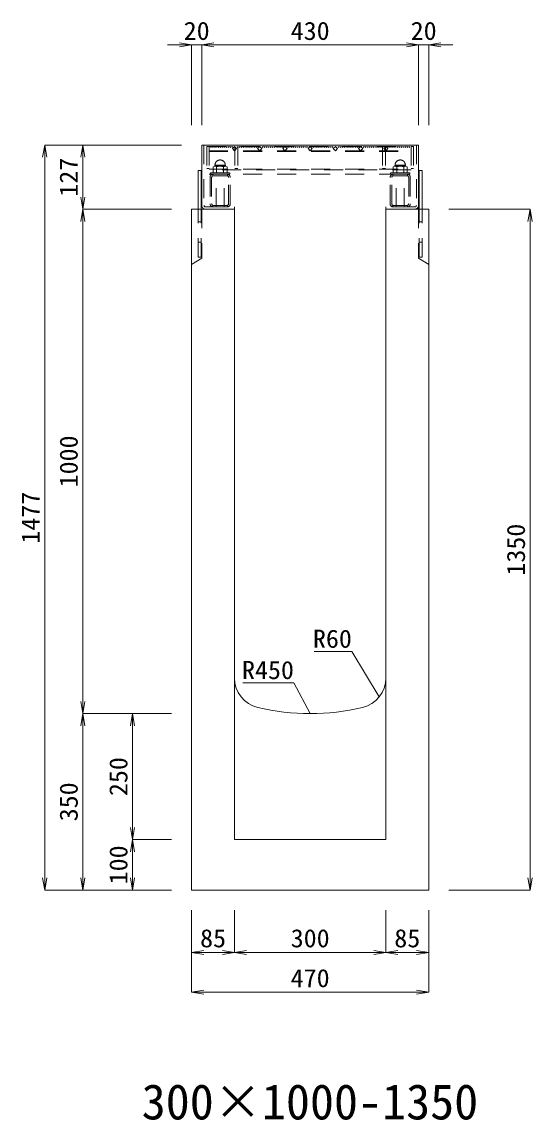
# Model space of a CAD drawing. Units: millimetres at full size; some dimension numbers follow another scale. Extents: x -734 to 58102, y 49499 to 87169.
# Drawn here: x 22332 to 23344, y 58588 to 60765 of the extents above; entities that cross this region are included whole.
import ezdxf
from ezdxf.enums import TextEntityAlignment as Align

# ---------------------------------------------------------------- set-up
doc = ezdxf.new("R2010")
doc.units = ezdxf.units.MM
doc.header["$LTSCALE"] = 50
doc.linetypes.add('USER1', pattern=[1.35, 0.75, -0.6])
doc.layers.add('0_2', color=7, linetype='Continuous')
for name, color, linetype, lineweight in [('寸法線', 7, 'Continuous', 13), ('引出線', 4, 'Continuous', 13), ('本体', 2, 'Continuous', 20), ('ｸﾞﾚｰﾁﾝｸﾞ', 7, 'USER1', 9)]:
    doc.layers.add(name, color=color, linetype=linetype, lineweight=lineweight)
doc.styles.add('ＭＳ 明朝', font='')
doc.styles.get('ＭＳ 明朝').set_extended_font_data('MS Mincho')

# ---------------------------------------------------------------- blocks, each defined once
blk = doc.blocks.new('open_arrow')
at = {"color": 0, "linetype": 'Continuous', "lineweight": -2}
blk.add_lwpolyline([(7.5, 1.25), (0, 0), (7.5, -1.25)], dxfattribs=at)

msp = doc.modelspace()

# ---------------------------------------------------------------- linework, layer by layer
at = {"layer": '寸法線'}
for p, q in [((22736.83, 60719.38), (22620.83, 60719.38)), ((22668.83, 60560.66), (22668.83, 60719.38)), ((22688.83, 60719.38), (23118.83, 60719.38)), ((22688.83, 60560.66), (22688.83, 60719.38)), ((22688.83, 60560.66), (22688.83, 60719.38)), ((23070.83, 60719.38), (23186.83, 60719.38)), ((23118.83, 60560.66), (23118.83, 60719.38)), ((23118.83, 60560.66), (23118.83, 60719.38)), ((23138.83, 60560.66), (23138.83, 60719.38)), ((22377.47, 59043.64), (22377.47, 60520.64)), ((22648.81, 60520.64), (22377.47, 60520.64)), ((22453.02, 60520.64), (22453.02, 60393.64)), ((22648.81, 60520.64), (22453.02, 60520.64)), ((22628.81, 60393.64), (22453.02, 60393.64)), ((22453.02, 60393.64), (22453.02, 59393.64)), ((22628.81, 60393.64), (22453.02, 60393.64)), ((23178.85, 60393.64), (23339.64, 60393.64)), ((23339.64, 60393.64), (23339.64, 59043.64)), ((22453.02, 59393.64), (22453.02, 59043.64)), ((22628.81, 59393.64), (22453.02, 59393.64)), ((22628.81, 59393.64), (22453.02, 59393.64)), ((22551.62, 59143.64), (22551.62, 59393.64)), ((22628.81, 59393.64), (22551.62, 59393.64)), ((22628.81, 59143.64), (22551.62, 59143.64)), ((22551.62, 59043.64), (22551.62, 59143.64)), ((22628.81, 59143.64), (22551.62, 59143.64)), ((22628.81, 59043.64), (22377.47, 59043.64)), ((22628.81, 59043.64), (22453.02, 59043.64)), ((22628.81, 59043.64), (22551.62, 59043.64)), ((23178.85, 59043.64), (23339.64, 59043.64)), ((22668.83, 59003.62), (22668.83, 58841.04)), ((22668.83, 59003.62), (22668.83, 58920.1)), ((22753.83, 59003.62), (22753.83, 58920.1)), ((22753.83, 59003.62), (22753.83, 58920.1)), ((23053.83, 59003.62), (23053.83, 58920.1)), ((23053.83, 59003.62), (23053.83, 58920.1)), ((23138.83, 59003.62), (23138.83, 58841.04)), ((23138.83, 59003.62), (23138.83, 58920.1)), ((22668.83, 58920.1), (22753.83, 58920.1)), ((22753.83, 58920.1), (23053.83, 58920.1)), ((23053.83, 58920.1), (23138.83, 58920.1)), ((22668.83, 58841.04), (23138.83, 58841.04))]:
    msp.add_line(p, q, dxfattribs=at)
at = {"layer": '引出線'}
for points in [[(23040.9, 59426.95), (22986.49, 59516.85), (22911.82, 59516.85)], [(22903.83, 59393.64), (22871.61, 59454.78), (22770.6, 59454.78)]]:
    msp.add_lwpolyline(points, dxfattribs=at)
at = {"layer": '本体'}
for p, q in [((22668.83, 60393.64), (22668.83, 59043.64)), ((22668.83, 60393.64), (22753.83, 60393.64)), ((22753.83, 59464.16), (22753.83, 60393.64)), ((23053.83, 59464.16), (23053.83, 60393.64)), ((23053.83, 60393.64), (23138.83, 60393.64)), ((23138.83, 59043.64), (23138.83, 60393.64)), ((22753.83, 59464.16), (22753.83, 59143.64)), ((23053.83, 59464.16), (23053.83, 59143.64)), ((22753.83, 59143.64), (23053.83, 59143.64)), ((22668.83, 59043.64), (23138.83, 59043.64))]:
    msp.add_line(p, q, dxfattribs=at)
at = {"layer": '本体', "linetype": 'USER1', "lineweight": 9}
for p, q in [((22688.84, 60393.64), (22688.84, 60296.64)), ((23118.84, 60393.64), (23118.84, 60296.64)), ((22668.84, 60284.13), (22688.84, 60296.64)), ((23138.84, 60284.13), (23118.84, 60296.64))]:
    msp.add_line(p, q, dxfattribs=at)
at = {"layer": '本体'}
for centre, radius, start, end in [((22813.83, 59464.16), 60, 180, 256.65785), ((22993.83, 59464.16), 60, 283.34237, 0), ((22903.83, 59843.64), 450, 256.65777, 283.34225)]:
    msp.add_arc(centre, radius, start, end, dxfattribs=at)
at = {"layer": 'ｸﾞﾚｰﾁﾝｸﾞ', "linetype": 'Continuous'}
for p, q in [((22688.83, 60520.64), (23118.83, 60520.64)), ((22688.83, 60401.27), (22688.83, 60520.64)), ((23118.83, 60393.64), (23118.83, 60520.64)), ((22687.83, 60470.63), (22681.83, 60470.63)), ((22681.83, 60393.64), (22681.83, 60470.63)), ((22687.83, 60393.64), (22687.83, 60470.63)), ((23119.83, 60470.63), (23125.83, 60470.63)), ((23119.83, 60393.64), (23119.83, 60470.63)), ((23125.83, 60393.64), (23125.83, 60470.63))]:
    msp.add_line(p, q, dxfattribs=at)
at = {"layer": 'ｸﾞﾚｰﾁﾝｸﾞ'}
for p, q in [((22693.33, 60520.64), (22693.33, 60401.14)), ((22698.83, 60518.14), (22698.83, 60474.14)), ((22703.33, 60518.14), (22703.33, 60474.14)), ((22703.33, 60518.14), (22703.33, 60463.14)), ((22703.33, 60509.64), (23104.33, 60509.64)), ((22706.53, 60518.14), (22707.43, 60516.04)), ((22707.43, 60516.04), (22708.33, 60518.14)), ((22710.33, 60518.14), (22711.23, 60516.04)), ((22711.23, 60516.04), (22712.13, 60518.14)), ((22714.13, 60518.14), (22715.03, 60516.04)), ((22715.03, 60516.04), (22715.93, 60518.14)), ((22717.93, 60518.14), (22718.83, 60516.04)), ((22718.83, 60516.04), (22719.73, 60518.14)), ((22721.73, 60518.14), (22722.63, 60516.04)), ((22722.63, 60516.04), (22723.53, 60518.14)), ((22725.53, 60518.14), (22726.43, 60516.04)), ((22726.43, 60516.04), (22727.33, 60518.14)), ((22729.33, 60518.14), (22730.23, 60516.04)), ((22730.23, 60516.04), (22731.13, 60518.14)), ((22733.13, 60518.14), (22734.03, 60516.04)), ((22734.03, 60516.04), (22734.93, 60518.14)), ((22736.93, 60518.14), (22737.83, 60516.04)), ((22737.83, 60516.04), (22738.73, 60518.14)), ((22740.73, 60518.14), (22741.63, 60516.04)), ((22741.63, 60516.04), (22742.53, 60518.14)), ((22744.53, 60518.14), (22745.43, 60516.04)), ((22745.43, 60516.04), (22746.33, 60518.14)), ((22748.33, 60518.14), (22749.23, 60516.04)), ((22749.23, 60516.04), (22750.13, 60518.14)), ((22753.83, 60518.14), (22749.59, 60513.89)), ((22749.59, 60513.89), (22753.83, 60509.65)), ((22758.07, 60513.89), (22753.83, 60518.14)), ((22753.83, 60509.65), (22758.07, 60513.89)), ((22753.83, 60509.65), (22754.33, 60510.15)), ((22754.33, 60518.14), (22754.33, 60474.14)), ((22758.83, 60518.14), (22759.73, 60516.04)), ((22759.73, 60516.04), (22760.63, 60518.14)), ((22760.33, 60518.14), (22760.33, 60474.14)), ((22762.63, 60518.14), (22763.53, 60516.04)), ((22763.53, 60516.04), (22764.43, 60518.14)), ((22766.43, 60518.14), (22767.33, 60516.04)), ((22767.33, 60516.04), (22768.23, 60518.14)), ((22770.23, 60518.14), (22771.13, 60516.04)), ((22771.13, 60516.04), (22772.03, 60518.14)), ((22774.03, 60518.14), (22774.93, 60516.04)), ((22774.93, 60516.04), (22775.83, 60518.14)), ((22777.83, 60518.14), (22778.73, 60516.04)), ((22778.73, 60516.04), (22779.63, 60518.14)), ((22781.63, 60518.14), (22782.53, 60516.04)), ((22782.53, 60516.04), (22783.43, 60518.14)), ((22785.43, 60518.14), (22786.33, 60516.04)), ((22786.33, 60516.04), (22787.23, 60518.14)), ((22789.23, 60518.14), (22790.13, 60516.04)), ((22790.13, 60516.04), (22791.03, 60518.14)), ((22793.03, 60518.14), (22793.93, 60516.04)), ((22793.93, 60516.04), (22794.83, 60518.14)), ((22796.83, 60518.14), (22797.73, 60516.04)), ((22797.73, 60516.04), (22798.63, 60518.14)), ((22803.83, 60518.14), (22799.59, 60513.89)), ((22799.59, 60513.89), (22803.83, 60509.65)), ((22808.07, 60513.89), (22803.83, 60518.14)), ((22803.83, 60509.65), (22808.07, 60513.89)), ((22808.83, 60518.14), (22809.73, 60516.04)), ((22809.73, 60516.04), (22810.63, 60518.14)), ((22812.63, 60518.14), (22813.53, 60516.04)), ((22813.53, 60516.04), (22814.43, 60518.14)), ((22816.43, 60518.14), (22817.33, 60516.04)), ((22817.33, 60516.04), (22818.23, 60518.14)), ((22820.23, 60518.14), (22821.13, 60516.04)), ((22821.13, 60516.04), (22822.03, 60518.14)), ((22824.03, 60518.14), (22824.93, 60516.04)), ((22824.93, 60516.04), (22825.83, 60518.14)), ((22827.83, 60518.14), (22828.73, 60516.04)), ((22828.73, 60516.04), (22829.63, 60518.14)), ((22831.63, 60518.14), (22832.53, 60516.04)), ((22832.53, 60516.04), (22833.43, 60518.14)), ((22835.43, 60518.14), (22836.33, 60516.04)), ((22836.33, 60516.04), (22837.23, 60518.14)), ((22839.23, 60518.14), (22840.13, 60516.04)), ((22840.13, 60516.04), (22841.03, 60518.14)), ((22843.03, 60518.14), (22843.93, 60516.04)), ((22843.93, 60516.04), (22844.83, 60518.14)), ((22846.83, 60518.14), (22847.73, 60516.04)), ((22847.73, 60516.04), (22848.63, 60518.14)), ((22853.83, 60518.14), (22849.59, 60513.89)), ((22849.59, 60513.89), (22853.83, 60509.65)), ((22858.07, 60513.89), (22853.83, 60518.14)), ((22853.83, 60509.65), (22858.07, 60513.89)), ((22858.83, 60518.14), (22859.73, 60516.04)), ((22859.73, 60516.04), (22860.63, 60518.14)), ((22862.63, 60518.14), (22863.53, 60516.04)), ((22863.53, 60516.04), (22864.43, 60518.14)), ((22866.43, 60518.14), (22867.33, 60516.04)), ((22867.33, 60516.04), (22868.23, 60518.14)), ((22870.23, 60518.14), (22871.13, 60516.04)), ((22871.13, 60516.04), (22872.03, 60518.14)), ((22874.03, 60518.14), (22874.93, 60516.04)), ((22874.93, 60516.04), (22875.83, 60518.14)), ((22877.83, 60518.14), (22878.73, 60516.04)), ((22878.73, 60516.04), (22879.63, 60518.14)), ((22881.63, 60518.14), (22882.53, 60516.04)), ((22882.53, 60516.04), (22883.43, 60518.14)), ((22885.43, 60518.14), (22886.33, 60516.04)), ((22886.33, 60516.04), (22887.23, 60518.14)), ((22889.23, 60518.14), (22890.13, 60516.04)), ((22890.13, 60516.04), (22891.03, 60518.14)), ((22893.03, 60518.14), (22893.93, 60516.04)), ((22893.93, 60516.04), (22894.83, 60518.14)), ((22896.83, 60518.14), (22897.73, 60516.04)), ((22897.73, 60516.04), (22898.63, 60518.14)), ((22903.83, 60518.14), (22899.59, 60513.89)), ((22899.59, 60513.89), (22903.83, 60509.65)), ((22903.83, 60518.14), (22908.07, 60513.89)), ((22908.07, 60513.89), (22903.83, 60509.65)), ((22909.93, 60516.04), (22909.03, 60518.14)), ((22910.83, 60518.14), (22909.93, 60516.04)), ((22913.73, 60516.04), (22912.83, 60518.14)), ((22914.63, 60518.14), (22913.73, 60516.04)), ((22917.53, 60516.04), (22916.63, 60518.14)), ((22918.43, 60518.14), (22917.53, 60516.04)), ((22921.33, 60516.04), (22920.43, 60518.14)), ((22922.23, 60518.14), (22921.33, 60516.04)), ((22925.13, 60516.04), (22924.23, 60518.14)), ((22926.03, 60518.14), (22925.13, 60516.04)), ((22928.93, 60516.04), (22928.03, 60518.14)), ((22929.83, 60518.14), (22928.93, 60516.04)), ((22932.73, 60516.04), (22931.83, 60518.14)), ((22933.63, 60518.14), (22932.73, 60516.04)), ((22936.53, 60516.04), (22935.63, 60518.14)), ((22937.43, 60518.14), (22936.53, 60516.04)), ((22940.33, 60516.04), (22939.43, 60518.14)), ((22941.23, 60518.14), (22940.33, 60516.04)), ((22944.13, 60516.04), (22943.23, 60518.14)), ((22945.03, 60518.14), (22944.13, 60516.04)), ((22947.93, 60516.04), (22947.03, 60518.14)), ((22948.83, 60518.14), (22947.93, 60516.04)), ((22949.59, 60513.89), (22953.83, 60518.14)), ((22953.83, 60509.65), (22949.59, 60513.89)), ((22953.83, 60518.14), (22958.07, 60513.89)), ((22958.07, 60513.89), (22953.83, 60509.65)), ((22959.93, 60516.04), (22959.03, 60518.14)), ((22960.83, 60518.14), (22959.93, 60516.04)), ((22963.73, 60516.04), (22962.83, 60518.14)), ((22964.63, 60518.14), (22963.73, 60516.04)), ((22967.53, 60516.04), (22966.63, 60518.14)), ((22968.43, 60518.14), (22967.53, 60516.04)), ((22971.33, 60516.04), (22970.43, 60518.14)), ((22972.23, 60518.14), (22971.33, 60516.04)), ((22975.13, 60516.04), (22974.23, 60518.14)), ((22976.03, 60518.14), (22975.13, 60516.04)), ((22978.93, 60516.04), (22978.03, 60518.14)), ((22979.83, 60518.14), (22978.93, 60516.04)), ((22982.73, 60516.04), (22981.83, 60518.14)), ((22983.63, 60518.14), (22982.73, 60516.04)), ((22986.53, 60516.04), (22985.63, 60518.14)), ((22987.43, 60518.14), (22986.53, 60516.04)), ((22990.33, 60516.04), (22989.43, 60518.14)), ((22991.23, 60518.14), (22990.33, 60516.04)), ((22994.13, 60516.04), (22993.23, 60518.14)), ((22995.03, 60518.14), (22994.13, 60516.04)), ((22997.93, 60516.04), (22997.03, 60518.14)), ((22998.83, 60518.14), (22997.93, 60516.04)), ((22999.59, 60513.89), (23003.83, 60518.14)), ((23003.83, 60509.65), (22999.59, 60513.89)), ((23003.83, 60518.14), (23008.07, 60513.89)), ((23008.07, 60513.89), (23003.83, 60509.65)), ((23009.93, 60516.04), (23009.03, 60518.14)), ((23010.83, 60518.14), (23009.93, 60516.04)), ((23013.73, 60516.04), (23012.83, 60518.14)), ((23014.63, 60518.14), (23013.73, 60516.04)), ((23017.53, 60516.04), (23016.63, 60518.14)), ((23018.43, 60518.14), (23017.53, 60516.04)), ((23021.33, 60516.04), (23020.43, 60518.14)), ((23022.23, 60518.14), (23021.33, 60516.04)), ((23025.13, 60516.04), (23024.23, 60518.14)), ((23026.03, 60518.14), (23025.13, 60516.04)), ((23028.93, 60516.04), (23028.03, 60518.14)), ((23029.83, 60518.14), (23028.93, 60516.04)), ((23032.73, 60516.04), (23031.83, 60518.14)), ((23033.63, 60518.14), (23032.73, 60516.04)), ((23036.53, 60516.04), (23035.63, 60518.14)), ((23037.43, 60518.14), (23036.53, 60516.04)), ((23040.33, 60516.04), (23039.43, 60518.14)), ((23041.23, 60518.14), (23040.33, 60516.04)), ((23044.13, 60516.04), (23043.23, 60518.14)), ((23045.03, 60518.14), (23044.13, 60516.04)), ((23047.93, 60516.04), (23047.03, 60518.14)), ((23047.33, 60518.14), (23047.33, 60474.14)), ((23048.83, 60518.14), (23047.93, 60516.04)), ((23049.59, 60513.89), (23053.83, 60518.14)), ((23053.83, 60509.65), (23049.59, 60513.89)), ((23053.33, 60518.14), (23053.33, 60474.14)), ((23053.83, 60509.65), (23053.33, 60510.15)), ((23053.83, 60518.14), (23058.07, 60513.89)), ((23058.07, 60513.89), (23053.83, 60509.65)), ((23058.43, 60516.04), (23057.53, 60518.14)), ((23059.33, 60518.14), (23058.43, 60516.04)), ((23062.23, 60516.04), (23061.33, 60518.14)), ((23063.13, 60518.14), (23062.23, 60516.04)), ((23066.03, 60516.04), (23065.13, 60518.14)), ((23066.93, 60518.14), (23066.03, 60516.04)), ((23069.83, 60516.04), (23068.93, 60518.14)), ((23070.73, 60518.14), (23069.83, 60516.04)), ((23073.63, 60516.04), (23072.73, 60518.14)), ((23074.53, 60518.14), (23073.63, 60516.04)), ((23077.43, 60516.04), (23076.53, 60518.14)), ((23078.33, 60518.14), (23077.43, 60516.04)), ((23081.23, 60516.04), (23080.33, 60518.14)), ((23082.13, 60518.14), (23081.23, 60516.04)), ((23085.03, 60516.04), (23084.13, 60518.14)), ((23085.93, 60518.14), (23085.03, 60516.04)), ((23088.83, 60516.04), (23087.93, 60518.14)), ((23089.73, 60518.14), (23088.83, 60516.04)), ((23092.63, 60516.04), (23091.73, 60518.14)), ((23093.53, 60518.14), (23092.63, 60516.04)), ((23096.43, 60516.04), (23095.53, 60518.14)), ((23097.33, 60518.14), (23096.43, 60516.04)), ((23100.23, 60516.04), (23099.33, 60518.14)), ((23101.13, 60518.14), (23100.23, 60516.04)), ((23104.33, 60518.14), (23104.33, 60474.14)), ((23104.33, 60518.14), (23104.33, 60463.14)), ((23108.83, 60518.14), (23108.83, 60474.14)), ((23114.33, 60520.64), (23114.33, 60401.14)), ((22703.33, 60508.14), (23104.33, 60508.14)), ((22698.83, 60474.14), (22703.33, 60474.14)), ((22703.33, 60473.14), (23104.33, 60473.14)), ((23104.33, 60471.64), (22703.33, 60471.64)), ((22706.33, 60466.14), (22744.33, 60466.14)), ((22706.33, 60466.14), (22725.33, 60466.14)), ((22706.33, 60463.14), (22706.33, 60466.14)), ((22711.48, 60477.94), (22714.94, 60479.14)), ((22711.48, 60466.14), (22711.48, 60477.94)), ((22725.33, 60466.14), (22711.48, 60466.14)), ((22714.94, 60481.14), (22735.72, 60481.14)), ((22714.94, 60479.14), (22714.94, 60481.14)), ((22714.94, 60479.14), (22718.41, 60477.94)), ((22735.72, 60479.14), (22714.94, 60479.14)), ((22718.41, 60477.94), (22725.33, 60479.14)), ((22718.41, 60466.14), (22718.41, 60477.94)), ((22725.33, 60466.14), (22718.41, 60466.14)), ((22725.33, 60479.14), (22732.26, 60477.94)), ((22739.18, 60466.14), (22725.33, 60466.14)), ((22732.26, 60477.94), (22735.72, 60479.14)), ((22732.26, 60477.94), (22732.26, 60466.14)), ((22735.72, 60481.14), (22735.72, 60479.14)), ((22735.72, 60479.14), (22739.18, 60477.94)), ((22739.18, 60477.94), (22739.18, 60466.14)), ((22744.33, 60466.14), (22744.33, 60463.14)), ((22754.33, 60474.14), (22760.33, 60474.14)), ((23053.33, 60474.14), (23047.33, 60474.14)), ((23101.33, 60466.14), (23063.33, 60466.14)), ((23063.33, 60466.14), (23063.33, 60463.14)), ((23071.94, 60479.14), (23068.48, 60477.94)), ((23068.48, 60477.94), (23068.48, 60466.14)), ((23068.48, 60466.14), (23082.33, 60466.14)), ((23092.72, 60481.14), (23071.94, 60481.14)), ((23071.94, 60481.14), (23071.94, 60479.14)), ((23075.4, 60477.94), (23071.94, 60479.14)), ((23071.94, 60479.14), (23092.72, 60479.14)), ((23082.33, 60479.14), (23075.4, 60477.94)), ((23075.4, 60477.94), (23075.4, 60466.14)), ((23089.25, 60477.94), (23082.33, 60479.14)), ((23082.33, 60466.14), (23096.18, 60466.14)), ((23101.33, 60466.14), (23082.33, 60466.14)), ((23082.33, 60466.14), (23089.25, 60466.14)), ((23092.72, 60479.14), (23089.25, 60477.94)), ((23089.25, 60466.14), (23089.25, 60477.94)), ((23092.72, 60479.14), (23092.72, 60481.14)), ((23096.18, 60477.94), (23092.72, 60479.14)), ((23096.18, 60466.14), (23096.18, 60477.94)), ((23101.33, 60463.14), (23101.33, 60466.14)), ((23108.83, 60474.14), (23104.33, 60474.14)), ((22703.33, 60463.14), (23104.33, 60463.14)), ((22705.33, 60456.74), (22705.33, 60404.54)), ((22744.33, 60463.14), (22706.33, 60463.14)), ((22708.53, 60456.74), (22708.53, 60404.54)), ((22710.83, 60463.07), (22710.83, 60459.81)), ((22738.93, 60463.14), (22711.73, 60463.14)), ((22738.93, 60463.14), (22711.73, 60463.14)), ((22738.93, 60459.94), (22711.73, 60459.94)), ((22717.33, 60398.14), (22717.33, 60463.14)), ((22717.33, 60463.14), (22733.33, 60463.14)), ((22733.33, 60398.14), (22733.33, 60463.14)), ((22739.83, 60463.07), (22739.83, 60459.81)), ((22742.13, 60404.54), (22742.13, 60456.74)), ((22745.33, 60404.54), (22745.33, 60456.74)), ((23062.33, 60404.54), (23062.33, 60456.74)), ((23063.33, 60463.14), (23101.33, 60463.14)), ((23065.53, 60404.54), (23065.53, 60456.74)), ((23067.83, 60463.07), (23067.83, 60459.81)), ((23068.73, 60463.14), (23095.93, 60463.14)), ((23068.73, 60463.14), (23095.93, 60463.14)), ((23068.73, 60459.94), (23095.93, 60459.94)), ((23074.33, 60398.14), (23074.33, 60463.14)), ((23090.33, 60463.14), (23074.33, 60463.14)), ((23090.33, 60398.14), (23090.33, 60463.14)), ((23096.83, 60463.07), (23096.83, 60459.81)), ((23099.13, 60456.74), (23099.13, 60404.54)), ((23102.33, 60456.74), (23102.33, 60404.54)), ((22710.83, 60401.47), (22710.83, 60398.2)), ((22711.73, 60401.34), (22738.93, 60401.34)), ((22739.83, 60401.47), (22739.83, 60398.2)), ((23067.83, 60401.47), (23067.83, 60398.2)), ((23095.93, 60401.34), (23068.73, 60401.34)), ((23096.83, 60401.47), (23096.83, 60398.2)), ((22681.83, 60298.64), (22681.83, 60393.64)), ((22687.83, 60298.64), (22687.83, 60393.64)), ((22696.33, 60398.14), (22753.83, 60398.14)), ((22711.73, 60398.14), (22738.93, 60398.14)), ((22753.83, 60398.14), (22753.83, 60393.64)), ((23111.33, 60398.14), (23053.83, 60398.14)), ((23053.83, 60398.14), (23053.83, 60393.64)), ((23095.93, 60398.14), (23068.73, 60398.14)), ((23119.83, 60298.64), (23119.83, 60393.64)), ((23125.83, 60298.64), (23125.83, 60393.64)), ((22681.83, 60368.64), (22687.83, 60368.64)), ((23119.83, 60368.64), (23125.83, 60368.64)), ((22681.83, 60328.64), (22687.83, 60328.64)), ((23119.83, 60328.64), (23125.83, 60328.64)), ((22687.83, 60298.64), (22681.83, 60298.64)), ((23119.83, 60298.64), (23125.83, 60298.64))]:
    msp.add_line(p, q, dxfattribs=at)
at = {"layer": 'ｸﾞﾚｰﾁﾝｸﾞ', "lineweight": 5}
msp.add_line((22698.83, 60518.14), (23108.83, 60518.14), dxfattribs=at)
at = {"layer": 'ｸﾞﾚｰﾁﾝｸﾞ'}
for centre, radius, start, end in [((22725.33, 60481.14), 10.25, 0, 180), ((23082.33, 60481.14), 10.25, 0, 180), ((22711.73, 60456.74), 6.4, 90, 180), ((22711.73, 60456.74), 3.2, 90, 180), ((22738.93, 60456.74), 6.4, 0, 90), ((22738.93, 60456.74), 3.2, 0, 90), ((23068.73, 60456.74), 6.4, 90, 180), ((23068.73, 60456.74), 3.2, 90, 180), ((23095.93, 60456.74), 6.4, 0, 90), ((23095.93, 60456.74), 3.2, 0, 90), ((22696.33, 60401.14), 7.5, 179.01874, 270), ((22696.33, 60401.14), 3, 180, 270), ((22711.73, 60404.54), 6.4, 180, 270), ((22711.73, 60404.54), 3.2, 180, 270), ((22738.93, 60404.54), 6.4, 270, 0), ((22738.93, 60404.54), 3.2, 270, 0), ((23068.73, 60404.54), 6.4, 180, 270), ((23068.73, 60404.54), 3.2, 180, 270), ((23095.93, 60404.54), 6.4, 270, 0), ((23095.93, 60404.54), 3.2, 270, 0), ((23111.33, 60401.14), 7.5, 270, 0), ((23111.33, 60401.14), 3, 270, 0)]:
    msp.add_arc(centre, radius, start, end, dxfattribs=at)

# ---------------------------------------------------------------- block references
at = {"layer": '寸法線', "xscale": 3.2, "yscale": 3.2}
for p, rotation in [((22668.83, 60719.38), 180), ((23118.83, 60719.38), 180), ((23118.83, 60719.38), 180), ((22377.47, 60520.64), 270), ((22453.02, 60520.64), 270), ((22453.02, 60393.64), 90), ((22453.02, 60393.64), 270), ((23339.64, 60393.64), 270), ((22453.02, 59393.64), 90), ((22453.02, 59393.64), 270), ((22551.62, 59393.64), 270), ((22551.62, 59143.64), 90), ((22551.62, 59143.64), 270), ((22377.47, 59043.64), 90), ((22453.02, 59043.64), 90), ((22551.62, 59043.64), 90), ((23339.64, 59043.64), 90), ((22753.83, 58920.1), 180), ((23053.83, 58920.1), 180), ((23138.83, 58920.1), 180), ((23138.83, 58841.04), 180)]:
    msp.add_blockref('open_arrow', p, dxfattribs=dict(at, rotation=rotation))
for p in [(22688.83, 60719.38), (22688.83, 60719.38), (23138.83, 60719.38), (22668.83, 58920.1), (22753.83, 58920.1), (23053.83, 58920.1), (22668.83, 58841.04)]:
    msp.add_blockref('open_arrow', p, dxfattribs=at)
at = {"layer": '引出線', "xscale": 0.0533, "yscale": 0.0533}
for p, rotation in [((23040.9, 59426.95), 121.2), ((22903.83, 59393.64), 117.8)]:
    msp.add_blockref('open_arrow', p, dxfattribs=dict(at, rotation=rotation))

# ---------------------------------------------------------------- texts
at = {"layer": '0_2', "style": 'ＭＳ 明朝'}
msp.add_text('300×1000-1350', height=70.05, dxfattribs=at).set_placement((22903.35, 58623.81), align=Align.MIDDLE_CENTER)
at = {"layer": '寸法線', "style": 'ＭＳ 明朝', "width": 1.05}
for s, p in [('20', (22678.83, 60747.4)), ('430', (22903.83, 60747.4)), ('20', (23128.83, 60747.4)), ('85', (22711.33, 58948.12)), ('300', (22903.83, 58948.12)), ('85', (23096.33, 58948.12)), ('470', (22903.83, 58869.06))]:
    msp.add_text(s, height=36.03, dxfattribs=at).set_placement(p, align=Align.MIDDLE_CENTER)
for s, p in [('127', (22425, 60457.14)), ('1000', (22425, 59893.64)), ('1477', (22349.45, 59782.14)), ('1350', (23311.62, 59718.64)), ('250', (22523.6, 59268.64)), ('350', (22425, 59218.64)), ('100', (22523.6, 59093.64))]:
    msp.add_text(s, height=36.03, rotation=90, dxfattribs=at).set_placement(p, align=Align.MIDDLE_CENTER)
at = {"layer": '引出線', "style": 'ＭＳ 明朝', "width": 1.05}
for s, p in [('R60', (22986.49, 59560.05)), ('R450', (22871.61, 59497.98))]:
    msp.add_text(s, height=36.03, dxfattribs=at).set_placement(p, align=Align.TOP_RIGHT)

doc.saveas('drawing.dxf')
